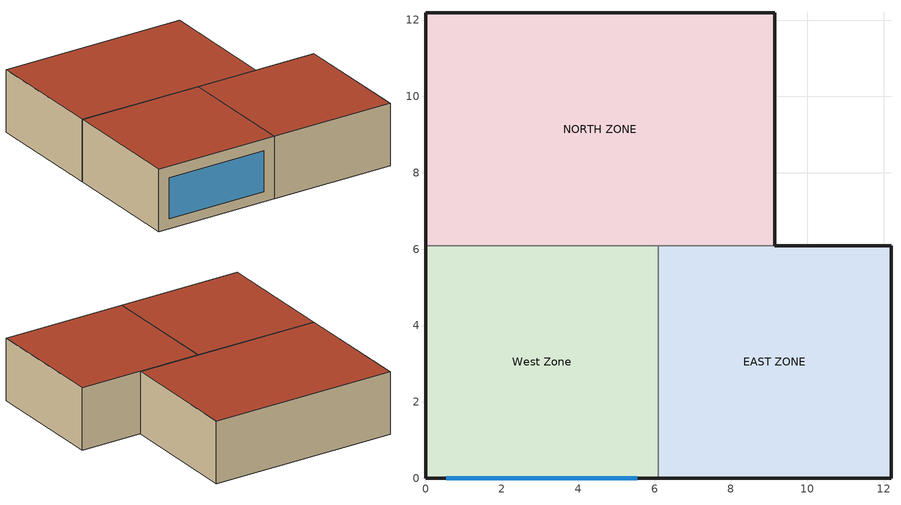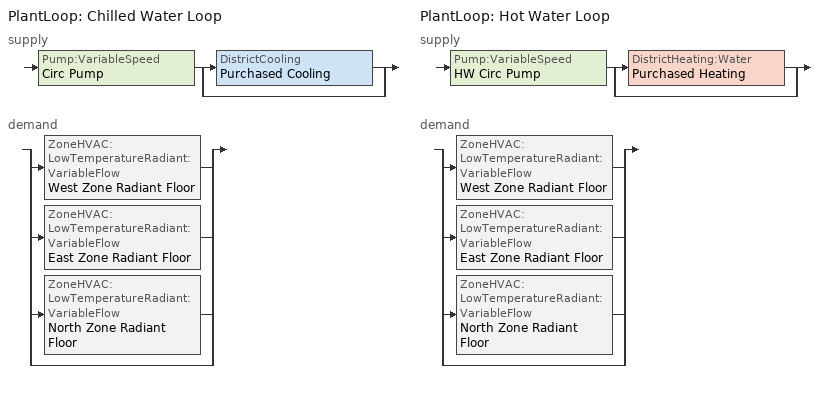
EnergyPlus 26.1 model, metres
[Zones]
West Zone
 floor ground (Slab Floor with Radiant): 0,0 0,6.1 6.1,6.1 6.1,0 z0
 wall outside (EXTWALL80): 0,6.1 0,0 6.1,0 z0:3.05
 wall to NORTH ZONE (PARTITION06): 6.1,6.1 0,6.1 z0:3.05
 wall to EAST ZONE (PARTITION06): 6.1,0 6.1,6.1 z0:3.05
 window (WIN-CON-LIGHT): 0.55,0 5.55,0 z0.5:2.5
 roof outside (ROOF34): 0,6.1 0,0 6.1,0 6.1,6.1 z3.05
EAST ZONE
 floor ground (Slab Floor with Radiant): 6.1,0 6.1,6.1 12.19,6.1 12.19,0 z0
 wall outside (EXTWALL80): 6.1,0 12.19,0 12.19,6.1 9.14,6.1 z0:3.05
 wall to NORTH ZONE (PARTITION06): 9.14,6.1 6.1,6.1 z0:3.05
 roof outside (ROOF34): 6.1,6.1 6.1,0 12.19,0 12.19,6.1 z3.05
NORTH ZONE
 floor ground (Slab Floor with Radiant): 0,6.1 0,12.19 9.14,12.19 9.14,6.1 z0
 wall outside (EXTWALL80): 9.14,6.1 9.14,12.19 0,12.19 0,6.1 z0:3.05
 roof outside (ROOF34): 0,12.19 0,6.1 9.14,6.1 9.14,12.19 z3.05
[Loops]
PlantLoop 'Chilled Water Loop'
 supply: Pump:VariableSpeed 'Circ Pump' > split
  | DistrictCooling 'Purchased Cooling'
  | bypass
 demand: split
  | ZoneHVAC:LowTemperatureRadiant:VariableFlow 'West Zone Radiant Floor'
  | ZoneHVAC:LowTemperatureRadiant:VariableFlow 'East Zone Radiant Floor'
  | ZoneHVAC:LowTemperatureRadiant:VariableFlow 'North Zone Radiant Floor'
  | bypass
PlantLoop 'Hot Water Loop'
 supply: Pump:VariableSpeed 'HW Circ Pump' > split
  | DistrictHeating:Water 'Purchased Heating'
  | bypass
 demand: split
  | ZoneHVAC:LowTemperatureRadiant:VariableFlow 'West Zone Radiant Floor'
  | ZoneHVAC:LowTemperatureRadiant:VariableFlow 'East Zone Radiant Floor'
  | ZoneHVAC:LowTemperatureRadiant:VariableFlow 'North Zone Radiant Floor'
  | bypass
[Building]
NONE: Loads convergence tolerance value=0.04; Maximum number of warmup days=25; Minimum number of warmup days=6; North axis=0; Solar distribution=FullInteriorAndExterior; Temperature convergence tolerance value=0.4; Terrain=Suburbs
[Site:GroundTemperature:BuildingSurface]
20.03, 20.03, 20.13, 20.3, 20.43, 20.52, 20.62, 20.77, 20.78, 20.55, 20.44, 20.2
[Site:Location]
Chicago: Elevation=186; Latitude=42; Longitude=-88; Time zone=-6
[SizingPeriod:DesignDay] Day of month=21; Daylight saving time indicator=No; Humidity condition type=WetBulb; Rain indicator=No; Snow indicator=No; Solar model indicator=ASHRAEClearSky
Name | Barometric pressure | Daily dry bulb temperature range | Day type | Maximum dry bulb temperature | Month | Sky clearness | Wetbulb or dewpoint at maximum dry bulb | Wind direction | Wind speed
Chicago ILLINOIS DRY SUMMER | 99433.54 | 10.88889 | SummerDesignDay | 32.77778 | 7 | 0.98 | 10 | 213 | 3.807968
Chicago ILLINOIS WINTER | 99782.25 | 0 | WinterDesignDay | -21.1111 | 1 | 0 | -21.1111 | 326 | 11.6
[SizingPeriod:WeatherFileDays] Use weather file daylight saving period=No; Use weather file rain and snow indicators=No
Name | End month | End day of month | Begin day of month | Begin month | Day of week for start day
Summer including Extreme Summer days | 7 | 25 | 18 | 7 | SummerDesignDay
Winter including Extreme Winter days | 2 | 1 | 25 | 1 | WinterDesignDay
[Construction]
EXTWALL80: A1 - 1 IN STUCCO, C4 - 4 IN COMMON BRICK, E1 - 3 / 4 IN PLASTER OR GYP BOARD
PARTITION06: E1 - 3 / 4 IN PLASTER OR GYP BOARD, C6 - 8 IN CLAY TILE, E1 - 3 / 4 IN PLASTER OR GYP BOARD
ROOF34: E2 - 1 / 2 IN SLAG OR STONE, E3 - 3 / 8 IN FELT AND MEMBRANE, B5 - 1 IN DENSE INSULATION, C12 - 2 IN HW CONCRETE
Slab Floor with Radiant: CONCRETE - DRIED SAND AND GRAVEL 4 IN, INS - EXPANDED EXT POLYSTYRENE R12 2 IN, GYP1, GYP2, FINISH FLOORING - TILE 1 / 16 IN
WIN-CON-LIGHT: WIN-LAY-GLASS-LIGHT
[Material] Thermal absorptance=0.9
Name | Conductivity | Density | Roughness | Solar absorptance | Specific heat | Thickness | Visible absorptance
A1 - 1 IN STUCCO | 0.691831 | 1858.142 | Smooth | 0.92 | 836.8 | 0.0253898 | 0.92
B5 - 1 IN DENSE INSULATION | 0.0432394 | 91.30524 | VeryRough | 0.5 | 836.8 | 0.0253898 | 0.5
C4 - 4 IN COMMON BRICK | 0.726422 | 1922.216 | Rough | 0.76 | 836.8 | 0.101498 | 0.76
C6 - 8 IN CLAY TILE | 0.570761 | 1121.292 | Smooth | 0.82 | 836.8 | 0.203302 | 0.82
C12 - 2 IN HW CONCRETE | 1.729577 | 2242.585 | MediumRough | 0.65 | 836.8 | 0.0509016 | 0.65
CONCRETE - DRIED SAND AND GRAVEL 4 IN | 1.29 | 2242.58 | MediumRough | 0.6 | 830 | 0.1 | 0.6
E1 - 3 / 4 IN PLASTER OR GYP BOARD | 0.726422 | 1601.846 | Smooth | 0.92 | 836.8 | 0.01905 | 0.92
E2 - 1 / 2 IN SLAG OR STONE | 1.435549 | 881.0155 | Rough | 0.55 | 1673.6 | 0.0127102 | 0.55
E3 - 3 / 8 IN FELT AND MEMBRANE | 0.190253 | 1121.292 | Rough | 0.75 | 1673.6 | 0.00954024 | 0.75
FINISH FLOORING - TILE 1 / 16 IN | 0.17 | 1922.21 | Smooth | 0.5 | 1250 | 0.0016 | 0.5
GYP1 | 0.7845 | 1842.12 | MediumRough | 0.5 | 988 | 0.0127 | 0.5
GYP2 | 0.7845 | 1842.12 | MediumRough | 0.5 | 988 | 0.01905 | 0.5
INS - EXPANDED EXT POLYSTYRENE R12 2 IN | 0.02 | 56.06 | Rough | 0.5 | 1210 | 0.05 | 0.5
[WindowMaterial:Glazing]
WIN-LAY-GLASS-LIGHT: Back side infrared hemispherical emissivity=0.84; Back side solar reflectance at normal incidence=0.031; Back side visible reflectance at normal incidence=0.05; Conductivity=0.9; Front side infrared hemispherical emissivity=0.84; Front side solar reflectance at normal incidence=0.031; Front side visible reflectance at normal incidence=0.05; Infrared transmittance at normal incidence=0; Optical data type=SpectralAverage; Solar transmittance at normal incidence=0.9; Thickness=0.003; Visible transmittance at normal incidence=0.9
[DesignSpecification:OutdoorAir] Outdoor air flow per person=0.00944; Outdoor air flow per zone=0; Outdoor air flow per zone floor area=0; Outdoor air method=Flow/Person
SZ DSOA EAST ZONE; SZ DSOA NORTH ZONE; SZ DSOA West Zone
[DistrictCooling]
Purchased Cooling: Nominal capacity=1000000
[DistrictHeating:Water]
Purchased Heating: Nominal capacity=1000000
[ElectricEquipment] Design level calculation method=EquipmentLevel; Fraction latent=0; Fraction lost=0; Fraction radiant=0.3; Schedule=Intermittent
Name | Design level | Zone or zonelist or space or spacelist
EAST ZONE ElecEq 1 | 464.375 | EAST ZONE
NORTH ZONE ElecEq 1 | 464.375 | NORTH ZONE
West Zone ElecEq 1 | 928.751 | West Zone
[Lights] Design level calculation method=LightingLevel; End use subcategory=GeneralLights; Fraction radiant=0.2; Fraction replaceable=0; Fraction visible=0.2; Lighting level=464.375; Return air fraction=0; Schedule=Office Lighting
Name | Zone or zonelist or space or spacelist
EAST ZONE Lights 1 | EAST ZONE
NORTH ZONE Lights 1 | NORTH ZONE
[People] Activity level schedule=Activity Sch; Air velocity schedule=Air Velo Sch; Carbon dioxide generation rate=3.82e-08; Clothing insulation calculation method=ClothingInsulationSchedule; Clothing insulation schedule=Clothing Sch; Fraction radiant=0.3; Mean radiant temperature calculation type=EnclosureAveraged; Number of people calculation method=People; Number of people schedule=Office Occupancy; Thermal comfort model 1 type=Fanger; Work efficiency schedule=Work Eff Sch
Name | Number of people | Zone or zonelist or space or spacelist
EAST ZONE | 3 | EAST ZONE
NORTH ZONE | 4 | NORTH ZONE
West Zone | 3 | West Zone
[PlantEquipmentList]
cooling plant: Purchased Cooling, DistrictCooling
heating plant: Purchased Heating, DistrictHeating:Water
[PlantEquipmentOperation:CoolingLoad]
Purchased Cooling Only: Load range 1 lower limit=0; Load range 1 upper limit=1000000; Range 1 equipment list=cooling plant
[PlantEquipmentOperation:HeatingLoad]
Purchased Only: Load range 1 lower limit=0; Load range 1 upper limit=1000000; Range 1 equipment list=heating plant
[PlantEquipmentOperationSchemes] Control scheme 1 schedule=ON
Name | Control scheme 1
CW Loop Operation | Purchased Cooling Only
Hot Loop Operation | Purchased Only
[PlantLoop] Fluid type=Water; Load distribution scheme=Optimal; Maximum loop flow rate=Autosize; Minimum loop flow rate=0; Plant loop volume=Autocalculate
Name | Maximum loop temperature | Minimum loop temperature | Plant equipment operation scheme
Chilled Water Loop | 98 | 1 | CW Loop Operation
Hot Water Loop | 100 | 10 | Hot Loop Operation
[Pump:VariableSpeed] Design maximum flow rate=Autosize; Design minimum flow rate=0; Design power consumption=Autosize; Design pump head=179352; Fraction of motor inefficiencies to fluid stream=0; Motor efficiency=0.9; Pump control type=Intermittent; Coefficient 1 of the part load performance curve=0; Coefficient 2 of the part load performance curve=1; Coefficient 3 of the part load performance curve=0; Coefficient 4 of the part load performance curve=0
Circ Pump; HW Circ Pump
[SetpointManager:Scheduled] Control variable=Temperature
Name | Schedule | Setpoint node or nodelist
Chilled Water Loop Setpoint Manager | CW Loop Temp Schedule | Chilled Water Loop Setpoint Node List
Hot Water Loop Setpoint Manager | HW Loop Temp Schedule | Hot Water Loop Setpoint Node List
[Sizing:Plant]
Name | Design loop exit temperature | Loop design temperature difference | Loop type
Hot Water Loop | 60 | 10 | Heating
Chilled Water Loop | 5 | 2 | Cooling
[Sizing:Zone] Account for dedicated outdoor air system=No; Cooling design air flow method=DesignDay; Cooling design air flow rate=0; Dedicated outdoor air high setpoint temperature for design=Autosize; Dedicated outdoor air low setpoint temperature for design=Autosize; Dedicated outdoor air system control strategy=NeutralSupplyAir; Heating design air flow method=DesignDay; Heating design air flow rate=0; Zone cooling design supply air humidity ratio=0.009; Zone cooling design supply air temperature=16; Zone cooling design supply air temperature input method=SupplyAirTemperature; Zone cooling sizing factor=0; Zone heating design supply air humidity ratio=0.004; Zone heating design supply air temperature=40; Zone heating design supply air temperature input method=SupplyAirTemperature; Zone heating sizing factor=0
Name | Design specification outdoor air object
West Zone | SZ DSOA West Zone
EAST ZONE | SZ DSOA EAST ZONE
NORTH ZONE | SZ DSOA NORTH ZONE
[ThermostatSetpoint:SingleCooling]
Cooling Setpoint with SB: Setpoint temperature schedule=Cooling Setpoints
[ThermostatSetpoint:SingleHeating]
Heating Setpoint with SB: Setpoint temperature schedule=Heating Setpoints
[Zone] Ceiling height=Autocalculate; Multiplier=1; Type=1; Volume=Autocalculate
EAST ZONE; NORTH ZONE; West Zone
[ZoneControl:Thermostat] Control 1=Heating Setpoint with SB; Control 2=Cooling Setpoint with SB; Control type schedule=Zone Control Type Sched
Name | Zone or zonelist
Zone 1 Thermostat | West Zone
Zone 2 Thermostat | EAST ZONE
Zone 3 Thermostat | NORTH ZONE
[Zone equipment]
West Zone: West Zone Radiant Floor
EAST ZONE: East Zone Radiant Floor
NORTH ZONE: North Zone Radiant Floor
[ZoneHVAC:LowTemperatureRadiant:VariableFlow] Availability schedule=RadiantSysAvailSched; Hydronic tubing length=Autosize; Maximum cold water flow=Autosize; Maximum hot water flow=Autosize
Name | Zone | Design object | Surface name or radiant surface group | Cooling design capacity | Heating design capacity
East Zone Radiant Floor | East Zone | East Zone Radiant Floor Design | Zn002:Flr001
North Zone Radiant Floor | North Zone | North Zone Radiant Floor Design | Zn003:Flr001
West Zone Radiant Floor | West Zone | West Zone Radiant Floor Design | Zn001:Flr001 | Autosize | Autosize
[ZoneHVAC:LowTemperatureRadiant:VariableFlow:Design] Condensation control type=Off; Cooling control temperature schedule=Radiant Cooling Setpoints; Cooling control throttling range=2; Fluid to radiant surface heat transfer model=ConvectionOnly; Heating control temperature schedule=Radiant Heating Setpoints; Heating control throttling range=2; Hydronic tubing conductivity=0.35; Hydronic tubing inside diameter=0.013; Hydronic tubing outside diameter=0.016; Setpoint control type=HalfFlowPower; Temperature control type=MeanAirTemperature
Name | Cooling design capacity method | Cooling design capacity per floor area | Heating design capacity method | Heating design capacity per floor area | Fraction of autosized cooling design capacity | Fraction of autosized heating design capacity
East Zone Radiant Floor Design | CapacityPerFloorArea | 139.919 | CapacityPerFloorArea | 156.944
North Zone Radiant Floor Design | FractionOfAutosizedCoolingCapacity |  | FractionOfAutosizedHeatingCapacity |  | 1 | 1
West Zone Radiant Floor Design | CoolingDesignCapacity |  | HeatingDesignCapacity
[ZoneInfiltration:DesignFlowRate] Constant term coefficient=1; Design flow rate calculation method=Flow/Zone; Schedule=ON; Temperature term coefficient=0; Velocity squared term coefficient=0; Velocity term coefficient=0
Name | Design flow rate | Zone or zonelist or space or spacelist
EAST ZONE Infil 1 | 0.01 | EAST ZONE
NORTH ZONE Infil 1 | 0.015 | NORTH ZONE
West Zone Infil 1 | 0.01 | West Zone
[Schedule:Compact]
Activity Sch: Through: 12/31, For: Alldays, Until: 24:00, 131.8
Air Velo Sch: Through: 12/31, For: Alldays, Until: 24:00, 0.137
COOLING SETPOINTS: Through: 12/31, For: Weekdays Weekends Holidays CustomDay1 CustomDay2, Until: 7:00, 30, Until: 17:00, 24, Until: 24:00, 30, For: SummerDesignDay, Until: 24:00, 24, For: WinterDesignDay, Until: 24:00, 50
CW LOOP TEMP SCHEDULE: Through: 12/31, For: Alldays, Until: 24:00, 5
Clothing Sch; ON; RADIANTSYSAVAILSCHED: Through: 12/31, For: Alldays, Until: 24:00, 1
HEATING SETPOINTS: Through: 12/31, For: Weekdays Weekends Holidays CustomDay1 CustomDay2, Until: 7:00, 15, Until: 17:00, 20, Until: 24:00, 15, For: SummerDesignDay, Until: 24:00, 15, For: WinterDesignDay, Until: 24:00, 20
HW LOOP TEMP SCHEDULE: Through: 12/31, For: Alldays, Until: 24:00, 60
Intermittent: Through: 12/31, For: Weekdays, Until: 8:00, 0, Until: 18:00, 1, Until: 24:00, 0, For: Weekends Holidays CustomDay1 CustomDay2, Until: 24:00, 0, For: SummerDesignDay, Until: 24:00, 1, For: WinterDesignDay, Until: 24:00, 0.15
Office Lighting: Through: 12/31, For: Weekdays, Until: 6:00, 0.05, Until: 7:00, 0.2, Until: 17:00, 1, Until: 18:00, 0.5, Until: 24:00, 0.05, For: Weekends Holidays CustomDay1 CustomDay2, Until: 24:00, 0.05, For: SummerDesignDay, Until: 24:00, 1, For: WinterDesignDay, Until: 24:00, 0.15
Office Occupancy: Through: 12/31, For: Weekdays, Until: 6:00, 0, Until: 7:00, 0.1, Until: 8:00, 0.5, Until: 12:00, 1, Until: 13:00, 0.5, Until: 16:00, 1, Until: 17:00, 0.5, Until: 18:00, 0.1, Until: 24:00, 0, For: Weekends Holidays CustomDay1 CustomDay2, Until: 24:00, 0, For: SummerDesignDay, Until: 24:00, 1, For: WinterDesignDay, Until: 24:00, 0.05
RADIANT COOLING SETPOINTS: Through: 12/31, For: Alldays, Until: 24:00, 26
RADIANT HEATING SETPOINTS: Through: 12/31, For: Alldays, Until: 7:00, 12, Until: 17:00, 17, Until: 24:00, 12
Work Eff Sch: Through: 12/31, For: Alldays, Until: 24:00, 0
ZONE CONTROL TYPE SCHED: Through: 3/31, For: Alldays, Until: 24:00, 1, Through: 9/30, For: Alldays, Until: 24:00, 2, Through: 12/31, For: Alldays, Until: 24:00, 1
